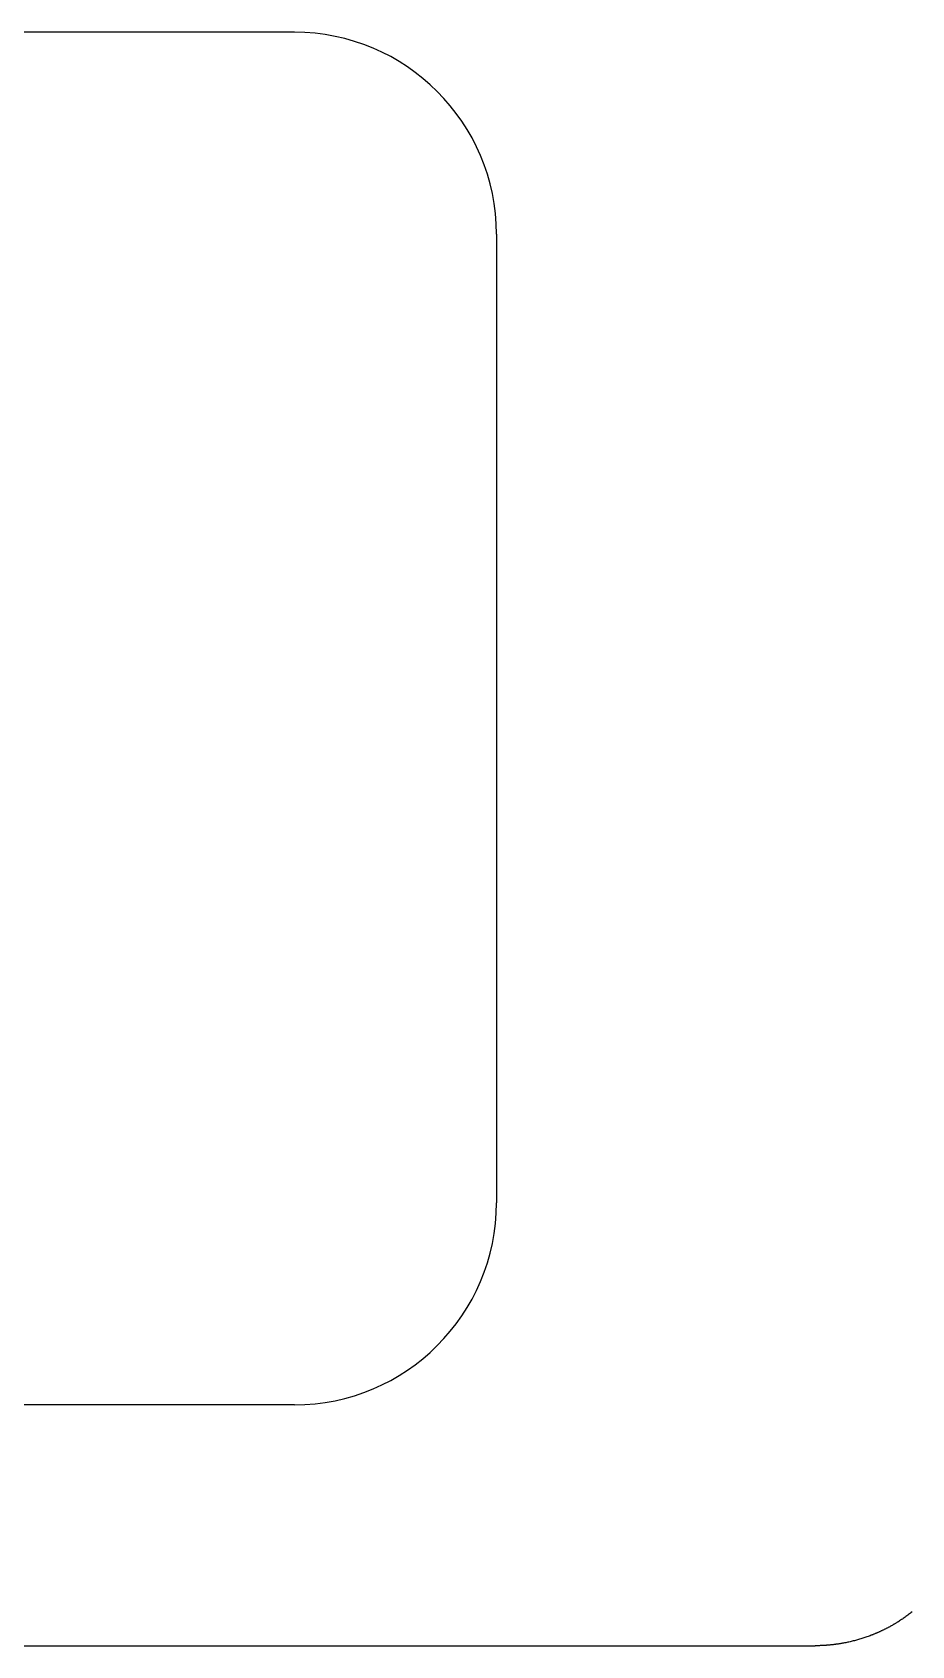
# Model space of a CAD drawing. Header units: millimetres. Extents: x -10 to 276, y -93 to 17.
# Drawn here: x 188.32 to 197.35, y -85.72 to -69.15 of the extents above; entities that cross this region are included whole.
import ezdxf

# ---------------------------------------------------------------- set-up
doc = ezdxf.new("R2010")
doc.units = ezdxf.units.MM
doc.layers.add('BLACK', color=7, linetype='CONTINUOUS')
doc.layers.add('Edge.Cuts', color=53, linetype='CONTINUOUS')

msp = doc.modelspace()

# ---------------------------------------------------------------- linework, layer by layer
at = {"layer": 'BLACK', "linetype": 'Continuous'}
for p, q in [((197.134402, -85.524567), (197.129449, -85.5273)), ((197.139346, -85.521817), (197.134402, -85.524567)), ((197.14428, -85.519049), (197.139346, -85.521817)), ((197.149204, -85.516264), (197.14428, -85.519049)), ((197.154118, -85.513461), (197.149204, -85.516264)), ((197.159022, -85.510642), (197.154118, -85.513461)), ((197.163916, -85.507804), (197.159022, -85.510642)), ((197.168801, -85.50495), (197.163916, -85.507804)), ((197.173675, -85.502078), (197.168801, -85.50495)), ((197.178538, -85.499189), (197.173675, -85.502078)), ((197.183392, -85.496283), (197.178538, -85.499189)), ((197.188235, -85.49336), (197.183392, -85.496283)), ((197.193068, -85.490419), (197.188235, -85.49336)), ((197.197891, -85.487462), (197.193068, -85.490419)), ((197.202703, -85.484487), (197.197891, -85.487462)), ((197.207504, -85.481496), (197.202703, -85.484487)), ((197.217075, -85.475462), (197.207504, -85.481496)), ((197.226603, -85.469361), (197.217075, -85.475462)), ((197.236087, -85.463193), (197.226603, -85.469361)), ((197.245528, -85.456957), (197.236087, -85.463193)), ((197.254924, -85.450656), (197.245528, -85.456957)), ((197.264275, -85.444288), (197.254924, -85.450656)), ((197.273581, -85.437854), (197.264275, -85.444288)), ((197.282841, -85.431354), (197.273581, -85.437854)), ((197.292055, -85.42479), (197.282841, -85.431354)), ((197.301222, -85.41816), (197.292055, -85.42479)), ((197.310342, -85.411466), (197.301222, -85.41816)), ((197.319415, -85.404707), (197.310342, -85.411466)), ((197.328439, -85.397885), (197.319415, -85.404707)), ((197.337414, -85.390999), (197.328439, -85.397885)), ((197.346341, -85.38405), (197.337414, -85.390999)), ((197.355218, -85.377038), (197.346341, -85.38405)), ((196.684561, -85.691533), (196.673476, -85.693795)), ((196.69563, -85.689192), (196.684561, -85.691533)), ((196.706682, -85.686773), (196.69563, -85.689192)), ((196.717716, -85.684275), (196.706682, -85.686773)), ((196.728732, -85.6817), (196.717716, -85.684275)), ((196.73973, -85.679047), (196.728732, -85.6817)), ((196.750709, -85.676316), (196.73973, -85.679047)), ((196.761668, -85.673508), (196.750709, -85.676316)), ((196.772606, -85.670623), (196.761668, -85.673508)), ((196.783524, -85.66766), (196.772606, -85.670623)), ((196.794421, -85.66462), (196.783524, -85.66766)), ((196.805296, -85.661503), (196.794421, -85.66462)), ((196.816148, -85.658309), (196.805296, -85.661503)), ((196.826977, -85.655039), (196.816148, -85.658309)), ((196.837783, -85.651692), (196.826977, -85.655039)), ((196.848565, -85.648269), (196.837783, -85.651692)), ((196.859322, -85.64477), (196.848565, -85.648269)), ((196.870055, -85.641195), (196.859322, -85.64477)), ((196.880761, -85.637544), (196.870055, -85.641195)), ((196.891442, -85.633818), (196.880761, -85.637544)), ((196.902096, -85.630016), (196.891442, -85.633818)), ((196.912722, -85.626139), (196.902096, -85.630016)), ((196.923321, -85.622187), (196.912722, -85.626139)), ((196.933892, -85.61816), (196.923321, -85.622187)), ((196.934654, -85.617867), (196.933892, -85.61816)), ((196.939929, -85.615822), (196.934654, -85.617867)), ((196.945197, -85.613758), (196.939929, -85.615822)), ((196.950458, -85.611676), (196.945197, -85.613758)), ((196.955711, -85.609576), (196.950458, -85.611676)), ((196.960957, -85.607456), (196.955711, -85.609576)), ((196.966195, -85.605319), (196.960957, -85.607456)), ((196.971426, -85.603162), (196.966195, -85.605319)), ((196.976648, -85.600988), (196.971426, -85.603162)), ((196.981864, -85.598795), (196.976648, -85.600988)), ((196.987071, -85.596583), (196.981864, -85.598795)), ((196.992271, -85.594353), (196.987071, -85.596583)), ((196.997462, -85.592105), (196.992271, -85.594353)), ((197.002646, -85.589838), (196.997462, -85.592105)), ((197.007821, -85.587554), (197.002646, -85.589838)), ((197.012988, -85.58525), (197.007821, -85.587554)), ((197.018147, -85.582929), (197.012988, -85.58525)), ((197.023298, -85.580589), (197.018147, -85.582929)), ((197.028441, -85.578231), (197.023298, -85.580589)), ((197.033575, -85.575855), (197.028441, -85.578231)), ((197.038701, -85.573461), (197.033575, -85.575855)), ((197.043818, -85.571049), (197.038701, -85.573461)), ((197.048927, -85.568619), (197.043818, -85.571049)), ((197.054027, -85.56617), (197.048927, -85.568619)), ((197.059118, -85.563704), (197.054027, -85.56617)), ((197.064201, -85.561219), (197.059118, -85.563704)), ((197.069274, -85.558717), (197.064201, -85.561219)), ((197.07434, -85.556197), (197.069274, -85.558717)), ((197.079395, -85.553659), (197.07434, -85.556197)), ((197.084442, -85.551102), (197.079395, -85.553659)), ((197.08948, -85.548529), (197.084442, -85.551102)), ((197.094509, -85.545937), (197.08948, -85.548529)), ((197.099528, -85.543328), (197.094509, -85.545937)), ((197.104539, -85.5407), (197.099528, -85.543328)), ((197.109539, -85.538056), (197.104539, -85.5407)), ((197.114531, -85.535393), (197.109539, -85.538056)), ((197.119513, -85.532713), (197.114531, -85.535393)), ((197.124486, -85.530015), (197.119513, -85.532713)), ((197.129449, -85.5273), (197.124486, -85.530015)), ((167.4201, -85.725), (196.359025, -85.725)), ((196.370044, -85.724962), (196.359025, -85.725)), ((196.375702, -85.724913), (196.370044, -85.724962)), ((196.381359, -85.724844), (196.375702, -85.724913)), ((196.387016, -85.724755), (196.381359, -85.724844)), ((196.392672, -85.724646), (196.387016, -85.724755)), ((196.398329, -85.724517), (196.392672, -85.724646)), ((196.403984, -85.724368), (196.398329, -85.724517)), ((196.409639, -85.724199), (196.403984, -85.724368)), ((196.415293, -85.72401), (196.409639, -85.724199)), ((196.420947, -85.723801), (196.415293, -85.72401)), ((196.4266, -85.723572), (196.420947, -85.723801)), ((196.432252, -85.723323), (196.4266, -85.723572)), ((196.437903, -85.723055), (196.432252, -85.723323)), ((196.443553, -85.722766), (196.437903, -85.723055)), ((196.449202, -85.722457), (196.443553, -85.722766)), ((196.45485, -85.722128), (196.449202, -85.722457)), ((196.460496, -85.721779), (196.45485, -85.722128)), ((196.466141, -85.72141), (196.460496, -85.721779)), ((196.471785, -85.721022), (196.466141, -85.72141)), ((196.477428, -85.720613), (196.471785, -85.721022)), ((196.483069, -85.720184), (196.477428, -85.720613)), ((196.488708, -85.719736), (196.483069, -85.720184)), ((196.494346, -85.719267), (196.488708, -85.719736)), ((196.499982, -85.718779), (196.494346, -85.719267)), ((196.505617, -85.71827), (196.499982, -85.718779)), ((196.511249, -85.717742), (196.505617, -85.71827)), ((196.51688, -85.717194), (196.511249, -85.717742)), ((196.522509, -85.716626), (196.51688, -85.717194)), ((196.528135, -85.716038), (196.522509, -85.716626)), ((196.53376, -85.71543), (196.528135, -85.716038)), ((196.539382, -85.714802), (196.53376, -85.71543)), ((196.545002, -85.714154), (196.539382, -85.714802)), ((196.55062, -85.713487), (196.545002, -85.714154)), ((196.556235, -85.712799), (196.55062, -85.713487)), ((196.561848, -85.712092), (196.556235, -85.712799)), ((196.567458, -85.711365), (196.561848, -85.712092)), ((196.573066, -85.710618), (196.567458, -85.711365)), ((196.578671, -85.709852), (196.573066, -85.710618)), ((196.584273, -85.709065), (196.578671, -85.709852)), ((196.589872, -85.708259), (196.584273, -85.709065)), ((196.595469, -85.707433), (196.589872, -85.708259)), ((196.601062, -85.706587), (196.595469, -85.707433)), ((196.606653, -85.705721), (196.601062, -85.706587)), ((196.61224, -85.704836), (196.606653, -85.705721)), ((196.617824, -85.703931), (196.61224, -85.704836)), ((196.623405, -85.703006), (196.617824, -85.703931)), ((196.628983, -85.702061), (196.623405, -85.703006)), ((196.634557, -85.701097), (196.628983, -85.702061)), ((196.640128, -85.700113), (196.634557, -85.701097)), ((196.645695, -85.699109), (196.640128, -85.700113)), ((196.651259, -85.698085), (196.645695, -85.699109)), ((196.662375, -85.69598), (196.651259, -85.698085)), ((196.673476, -85.693795), (196.662375, -85.69598))]:
    msp.add_line(p, q, dxfattribs=at)
at = {"layer": 'Edge.Cuts', "linetype": 'CONTINUOUS'}
for p, q in [((191.0125, -69.15), (180.4625, -69.15)), ((193.0875, -71.225), (193.0875, -81.175)), ((191.0125, -83.25), (180.4625, -83.25))]:
    msp.add_line(p, q, dxfattribs=at)
at = {"layer": 'Edge.Cuts'}
for centre, start, end in [((191.0125, -71.225), 0, 90), ((191.0125, -81.175), -90, 0)]:
    msp.add_arc(centre, 2.075, start, end, dxfattribs=at)

doc.saveas('drawing.dxf')
